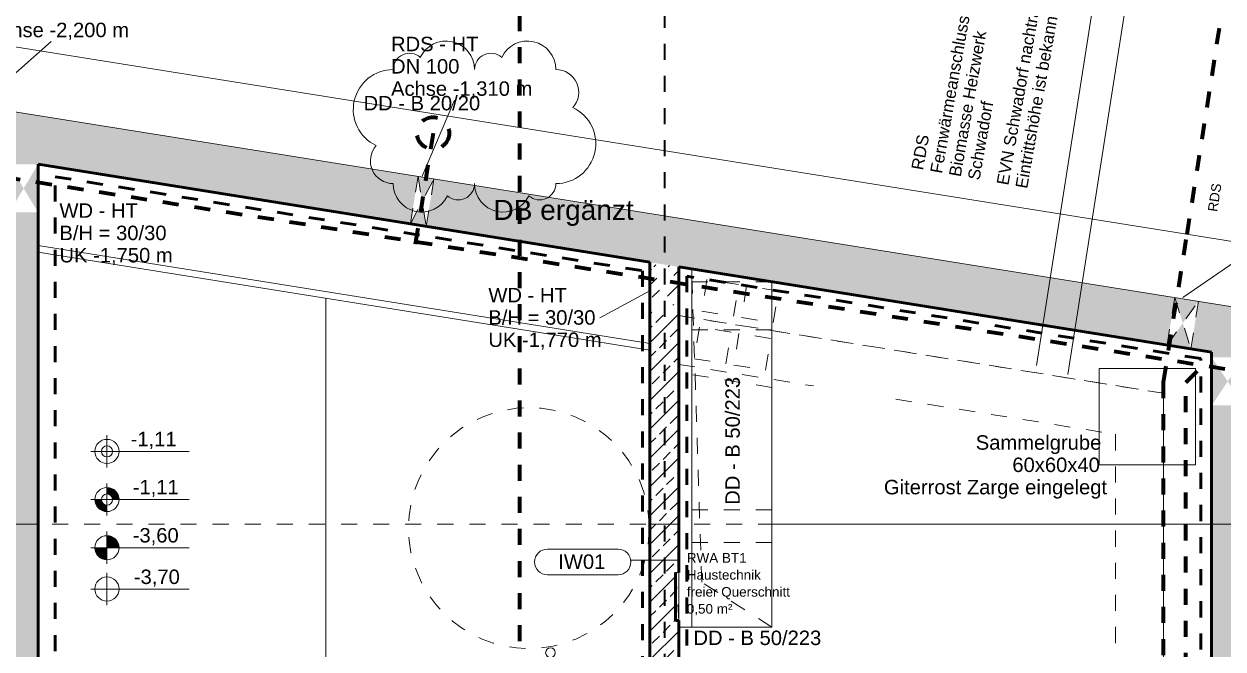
# Model space of a CAD drawing. Header units: metres. Extents: x 0 to 90, y 0 to 101.
# Drawn here: x 53.28 to 60.75, y 87.88 to 91.77 of the extents above; entities that cross this region are included whole.
import ezdxf

# ---------------------------------------------------------------- set-up
doc = ezdxf.new("R2010")
doc.units = ezdxf.units.M
for name, pattern in [('Achse', [0.009, 0.005, -0.002, 0, -0.002]), ('Strich Punkt', [0.015875, 0.00635, -0.004763, 0, -0.004763]), ('Strich Punkt Mittel', [0.015875, 0.00635, -0.004763, 0, -0.004763]), ('Verdeckt', [0.003, 0.002, -0.001]), ('Verdeckt Oben', [0.00225, 0.0015, -0.00075])]:
    doc.linetypes.add(name, pattern=pattern)
for name, color, linetype, lineweight in [('A_2D', 251, 'Continuous', 5), ('A_Beschriftung_', 251, 'Continuous', 9), ('A_Brandabschnitte', 251, 'Verdeckt', 50), ('A_Decken', 251, 'Continuous', 13), ('A_Durchbruch', 251, 'Verdeckt', 5), ('A_Durchbruch_Projektion', 251, 'Verdeckt', 5), ('A_Kanal_RW', 251, 'Strich Punkt', 100), ('A_Kanal_SW', 251, 'Strich Punkt', 100), ('A_Raeume_', 251, 'Continuous', 5), ('A_Raster_', 251, 'Continuous', 9), ('A_Waende', 251, 'Continuous', 13), ('G-ANNO-DIMS_', 251, 'Continuous', 9), ('G-ANNO-REVC-IDEN_', 251, 'Continuous', 9), ('G-ANNO-REVC_', 251, 'Continuous', 9), ('G-ANNO-SYMB_', 251, 'Continuous', 9), ('S-STRS-ANNO_', 251, 'Continuous', 5), ('Text', 251, 'Continuous', 9)]:
    doc.layers.add(name, color=color, linetype=linetype, lineweight=lineweight)
doc.styles.add('Arial_3', font='arial.ttf', dxfattribs={"height": 0.09})
doc.styles.add('Arial_5', font='arial.ttf', dxfattribs={"height": 0.125})
doc.styles.add('Arial_7', font='arial.ttf', dxfattribs={"height": 0.075})
doc.styles.add('Arial_8', font='arial.ttf', dxfattribs={"height": 0.06})
pattern_1 = [(45, (35.10227, 0), (-0.08980256, 0.08980256), []), (45, (35.19207, 0), (-0.08980256, 0.08980256), [0.0635, -0.03175])]

# ---------------------------------------------------------------- blocks, each defined once
blk = doc.blocks.new('Allg_DB_Flaeche_rechteckig_oben_ungleich - Bau-11753361-263_PP_-01UG_BT1')
at = {"layer": 'A_Durchbruch'}
for p, q in [((-0.25, 1.115), (0.25, 1.035)), ((-0.25, 1.115), (-0.25, -1.115)), ((0.25, 1.035), (0.25, -1.115)), ((-0.25, -1.115), (0.25, -1.115))]:
    blk.add_line(p, q, dxfattribs=at)
blk = doc.blocks.new('Symbol_Schatten_Verdeckt_unten_ungleich - Bodendurchbruch_Schatten_Verdeckt_unten-11753368-263_PP_-01UG_BT1')
at = {"layer": 'A_Durchbruch_Projektion'}
for p, q in [((-1.115, -0.25), (-1.115, 0.25)), ((-1.115, 0.25), (1.115, 0.25)), ((-0.83625, 0.1875), (1.115, 0.25)), ((1.115, 0.25), (1.035, -0.25)), ((-1.115, -0.25), (-0.83625, 0.1875)), ((1.035, -0.25), (-1.115, -0.25))]:
    blk.add_line(p, q, dxfattribs=at)
blk = doc.blocks.new('Allg_WD_rund - HKLS-11771269-263_PP_-01UG_BT1')
at = {"layer": 'A_Durchbruch'}
for p, q in [((-0.11, -0.15), (0.04, 0.15)), ((-0.11, 0.15), (0.04, -0.15)), ((-0.11, -0.15), (-0.11, 0.15)), ((0.04, 0.15), (0.04, -0.15))]:
    blk.add_line(p, q, dxfattribs=at)
blk = doc.blocks.new('Allg_WS - HKLS-11875177-263_PP_-01UG_BT1')
at = {"layer": 'A_2D', "lineweight": 13}
for p, q in [((0.125, 0.0335), (0.125, 0.0135)), ((0.125, 0.0135), (0.425, 0.0135)), ((0.425, 0.0135), (0.425, 0.0335))]:
    blk.add_line(p, q, dxfattribs=at)
at = {"layer": 'A_Durchbruch'}
for p, q in [((0.125, 0.0135), (0.425, 0.0335)), ((0.125, 0.0335), (0.125, 0.0135)), ((0.425, 0.0335), (0.425, 0.0135))]:
    blk.add_line(p, q, dxfattribs=at)
blk = doc.blocks.new('Allg_WD_rund - HKLS-11892372-263_PP_-01UG_BT1')
at = {"layer": 'A_Durchbruch'}
for p, q in [((-0.085, -0.15), (0.015, 0.15)), ((-0.085, 0.15), (0.015, -0.15)), ((-0.085, -0.15), (-0.085, 0.15)), ((0.015, 0.15), (0.015, -0.15))]:
    blk.add_line(p, q, dxfattribs=at)
blk = doc.blocks.new('BS_Kote_Grundriss_FDUK_manuell_AT - 018-7701323-263_PP_-01UG_BT1')
at = {"layer": 'A_Beschriftung_'}
h = blk.add_hatch(color=256, dxfattribs=at)
edge = h.paths.add_edge_path()
edge.add_line((0, 0.0007), (0, 0.0015))
edge.add_arc((0, 0), 0.0015, 0, 90, ccw=False)
edge.add_line((0.0015, 0), (0.0007, 0))
edge.add_arc((0, 0), 0.0007, 0, 90)
h = blk.add_hatch(color=256, dxfattribs=at)
edge = h.paths.add_edge_path()
edge.add_line((0, -0.0007), (0, -0.0015))
edge.add_arc((0, 0), 0.0015, 180, 270, ccw=False)
edge.add_line((-0.0015, 0), (-0.0007, 0))
edge.add_arc((0, 0), 0.0007, 180, 270)
for p, q in [((0, 0), (0, 0.002)), ((-0.002, 0), (0.01024, 0)), ((0, 0), (0, -0.002))]:
    blk.add_line(p, q, dxfattribs=at)
for radius in [0.0015, 0.0007]:
    blk.add_circle((0, 0), radius, dxfattribs=at)
for start, end in [(0, 90), (180, 270)]:
    blk.add_arc((0, 0), 0.0007, start, end, dxfattribs=at)
blk = doc.blocks.new('BS_Kote_Grundriss_RDUK_manuell_AT - 018-7700965-263_PP_-01UG_BT1')
at = {"layer": 'A_Beschriftung_'}
for p, q in [((0, 0), (0, 0.002)), ((-0.002, 0), (0.01024, 0)), ((0, 0), (0, -0.002))]:
    blk.add_line(p, q, dxfattribs=at)
for radius in [0.0015, 0.0007]:
    blk.add_circle((0, 0), radius, dxfattribs=at)
blk = doc.blocks.new('BS_Wand_Lollipop - links_unten-2026911-263_PP_-01UG_BT1')
at = {"layer": 'A_Beschriftung_'}
for p, q in [((-0.00467, 0.00137), (-0.01347, 0.00137)), ((-0.00309, 0), (0.003, 0)), ((-0.00467, -0.00183), (-0.01347, -0.00183))]:
    blk.add_line(p, q, dxfattribs=at)
for centre, start, end in [((-0.01347, -0.00023), 90, 270), ((-0.00467, -0.00023), 270, 90)]:
    blk.add_arc(centre, 0.0016, start, end, dxfattribs=at)
blk = doc.blocks.new('BS_Kote_Grundriss_FBOK_manuell_AT - 018-9425739-263_PP_-01UG_BT1')
at = {"layer": 'A_Beschriftung_'}
h = blk.add_hatch(color=256, dxfattribs=at)
edge = h.paths.add_edge_path()
edge.add_line((0, 0), (0, 0.0015))
edge.add_arc((0, 0), 0.0015, 0, 90, ccw=False)
edge.add_line((0.0015, 0), (0, 0))
h = blk.add_hatch(color=256, dxfattribs=at)
edge = h.paths.add_edge_path()
edge.add_line((0, 0), (0, -0.0015))
edge.add_arc((0, 0), 0.0015, 180, 270, ccw=False)
edge.add_line((-0.0015, 0), (0, 0))
for p, q in [((0, 0), (0, 0.002)), ((-0.002, 0), (0.01024, 0)), ((0, 0), (0, -0.002))]:
    blk.add_line(p, q, dxfattribs=at)
blk.add_circle((0, 0), 0.0015, dxfattribs=at)
blk = doc.blocks.new('Höhenkoten - 018-55644-263_PP_-01UG_BT1')
at = {"layer": 'G-ANNO-DIMS_'}
for p, q in [((0, 0), (0, 0.002)), ((-0.002, 0), (0.01024, 0)), ((0, 0), (0, -0.002))]:
    blk.add_line(p, q, dxfattribs=at)
blk.add_circle((0, 0), 0.0015, dxfattribs=at)
blk = doc.blocks.new('Family - ___-11893056-263_PP_-01UG_BT1')
at = {"layer": 'G-ANNO-REVC_'}
for centre, radius, start, end in [((20.8072, 91.49), 0.1774, 0, 154.79123), ((21.3141, 91.49), 0.1774, 0, 154.79123), ((20.5791, 91.49), 0.1014, 48.18969, 180), ((21.086, 91.49), 0.1014, 48.18969, 180), ((20.4777, 91.2413), 0.2486, 90, 244.79123), ((21.4915, 91.3479), 0.1421, 318.18969, 90), ((21.4915, 91.0282), 0.2486, 270, 64.79123), ((20.4777, 90.9217), 0.1421, 138.18969, 270), ((20.6551, 90.7796), 0.1774, 180, 334.79123), ((20.8832, 90.7796), 0.1014, 228.18969, 0), ((21.162, 90.7796), 0.1774, 180, 334.79123), ((21.3902, 90.7796), 0.1014, 228.18969, 0)]:
    blk.add_arc(centre, radius, start, end, dxfattribs=at)

msp = doc.modelspace()

# ---------------------------------------------------------------- hatches: boundary and pattern name
at = {"layer": 'A_Waende', "lineweight": 5}
h = msp.add_hatch(dxfattribs=at)
h.set_pattern_fill('FP_1', color=250, style=0, pattern_type=2)
h.set_pattern_definition(pattern_1)
h.paths.add_polyline_path([(60.5002, 89.9106), (60.4024, 89.7743), (60.4498, 90.0705), (60.4825, 89.9668)])
h.paths.add_polyline_path([(60.5979, 90.0468), (60.5505, 89.7506), (60.5002, 89.9106), (60.578, 90.0191)])
h.paths.add_polyline_path([(55.7605, 90.669), (55.6874, 90.5288), (55.7348, 90.825), (55.7585, 90.6812)])
h.paths.add_polyline_path([(55.8336, 90.8092), (55.7862, 90.513), (55.7605, 90.669), (55.7677, 90.6828)])
h.paths.add_polyline_path([(53.044, 91.2556), (52.9966, 90.9593), (52.9957, 91.1114), (53.0094, 91.1522)])
h.paths.add_polyline_path([(52.9947, 91.2635), (52.9957, 91.1114), (52.9473, 90.9672), (52.9769, 91.1522)])
h.paths.add_polyline_path([(61.951, 89.5265), (61.9807, 89.8256), (44.2649, 92.6603), (44.2649, 92.3565), (61.937, 89.5288)])
h = msp.add_hatch(dxfattribs=at)
h.set_pattern_fill('FP_1', color=250, style=0, pattern_type=2)
h.set_pattern_definition(pattern_1)
h.paths.add_polyline_path([(53.2774, 79.153), (53.1874, 79.653), (53.1874, 78.653), (53.2664, 79.0919)])
h.paths.add_polyline_path([(53.3674, 78.653), (53.3674, 79.653), (53.2774, 79.153), (53.338, 78.8165)])
h.paths.add_polyline_path([(53.1874, 73.0357), (53.3674, 73.0357), (53.3674, 78.653), (53.1874, 78.653), (53.1874, 73.6226)])
h.paths.add_polyline_path([(53.3674, 79.793), (53.3674, 80.093), (53.2774, 79.943)])
h.paths.add_polyline_path([(53.1874, 79.793), (53.2774, 79.943), (53.1874, 80.093), (53.1874, 79.9029)])
h.paths.add_polyline_path([(53.1874, 79.653), (53.3674, 79.653), (53.3674, 79.793), (53.1874, 79.793)])
h.paths.add_polyline_path([(53.2774, 83.268), (53.238, 83.4869), (53.1874, 83.4869), (53.1874, 82.768)])
h.paths.add_polyline_path([(53.3674, 82.768), (53.3674, 83.4869), (53.3168, 83.4869), (53.2774, 83.268), (53.339, 82.9259)])
h.paths.add_polyline_path([(53.3674, 80.093), (53.3674, 82.768), (53.1874, 82.768), (53.1874, 80.093), (53.1955, 80.093)])
h.paths.add_polyline_path([(53.3674, 90.6), (53.3674, 90.9), (53.2774, 90.75)])
h.paths.add_polyline_path([(53.1874, 90.6), (53.2774, 90.75), (53.1874, 90.9), (53.1874, 90.75)])
h.paths.add_polyline_path([(53.3674, 84.5469), (53.3674, 90.6), (53.1874, 90.6), (53.1874, 84.5469)])
h.paths.add_polyline_path([(53.1964, 90.9), (53.3674, 90.9), (53.1874, 90.9288), (53.1874, 90.9)])
h = msp.add_hatch(dxfattribs=at)
h.set_pattern_fill('FP_1', color=250, style=0, pattern_type=2)
h.set_pattern_definition(pattern_1)
h.paths.add_polyline_path([(57.3599, 80.273), (57.3599, 80.573), (57.2699, 80.423), (57.3454, 80.2972)])
h.paths.add_polyline_path([(57.1799, 80.273), (57.2699, 80.423), (57.1799, 80.573), (57.1799, 80.423)])
h.paths.add_polyline_path([(57.1799, 80.093), (57.3599, 80.093), (57.3599, 80.273), (57.1799, 80.273), (57.1799, 80.108)])
h.paths.add_polyline_path([(57.3599, 82.768), (57.3599, 82.808), (57.3527, 82.808)])
h.paths.add_polyline_path([(57.1799, 82.768), (57.1871, 82.808), (57.1799, 82.808)])
h.paths.add_polyline_path([(57.3599, 80.573), (57.3599, 82.768), (57.1799, 82.768), (57.1799, 80.573), (57.3592, 80.573)])
h.paths.add_polyline_path([(57.3599, 89.9611), (57.3599, 90.2611), (57.2699, 90.1111), (57.2939, 90.0712)])
h.paths.add_polyline_path([(57.1799, 89.9611), (57.2699, 90.1111), (57.1799, 90.2611), (57.1799, 90.1111)])
h.paths.add_polyline_path([(57.3599, 83.868), (57.3599, 88.058), (57.3399, 88.058), (57.3399, 88.358), (57.3599, 88.358), (57.3599, 89.9611), (57.1799, 89.9611), (57.1799, 83.868), (57.3399, 83.868)])
h.paths.add_polyline_path([(57.3599, 90.2611), (57.1799, 90.2899), (57.1799, 90.2611)])
h = msp.add_hatch(dxfattribs=at)
h.set_pattern_fill('FP_1', color=250, style=0, pattern_type=2)
h.set_pattern_definition(pattern_1)
h.paths.add_polyline_path([(60.7799, 80.563), (60.6799, 80.713), (60.6799, 80.413), (60.6927, 80.4321)])
h.paths.add_polyline_path([(60.8799, 80.413), (60.8799, 80.713), (60.7799, 80.563)])
h.paths.add_polyline_path([(60.7783, 77.837), (60.8799, 77.837), (60.8799, 80.413), (60.6799, 80.413), (60.6799, 77.837)])
h.paths.add_polyline_path([(60.7799, 81.263), (60.6799, 81.613), (60.6799, 80.913), (60.7512, 81.1626)])
h.paths.add_polyline_path([(60.8799, 80.913), (60.8799, 81.613), (60.7799, 81.263)])
h.paths.add_polyline_path([(60.7152, 80.713), (60.8799, 80.713), (60.8799, 80.913), (60.6799, 80.913), (60.6799, 80.713)])
h.paths.add_polyline_path([(60.7873, 81.613), (60.8799, 81.613), (60.8799, 82.768), (60.6799, 82.768), (60.6799, 81.613)])
h.paths.add_polyline_path([(60.8799, 85.218), (60.8799, 86.218), (60.7799, 85.718), (60.8617, 85.309)])
h.paths.add_polyline_path([(60.6799, 85.218), (60.7799, 85.718), (60.6799, 86.218), (60.6799, 85.309)])
h.paths.add_polyline_path([(60.8799, 84.468), (60.8799, 85.218), (60.6799, 85.218), (60.6799, 84.468)])
h.paths.add_polyline_path([(60.7799, 89.5479), (60.6799, 89.6979), (60.6799, 89.3979), (60.7307, 89.4741)])
h.paths.add_polyline_path([(60.8799, 89.3979), (60.8799, 89.6979), (60.7799, 89.5479), (60.8691, 89.4142)])
h.paths.add_polyline_path([(60.8799, 86.218), (60.8799, 89.3979), (60.6799, 89.3979), (60.6799, 86.218), (60.7469, 86.218)])
h.paths.add_polyline_path([(60.7665, 89.6979), (60.8799, 89.6979), (60.6799, 89.7299), (60.6799, 89.6979)])

# ---------------------------------------------------------------- linework, layer by layer
at = {"layer": 'A_2D', "lineweight": 13}
for p, q in [((62.0283, 90.2231), (44.2649, 93.0654)), ((44.2649, 92.6603), (61.9829, 89.8252)), ((60.2356, 92.4764), (59.7828, 89.5917))]:
    msp.add_line(p, q, dxfattribs=at)
at = {"layer": 'A_2D', "lineweight": 18}
msp.add_line((60.038, 92.5074), (59.5889, 89.6463), dxfattribs=at)
at = {"layer": 'A_2D', "linetype": 'Verdeckt Oben', "lineweight": 13}
for p, q in [((60.6799, 89.7299), (57.3599, 90.2611)), ((57.3599, 90.2611), (57.3599, 89.9573)), ((57.3599, 89.9573), (60.3799, 89.4741)), ((60.3799, 89.4741), (57.3599, 89.9573)), ((57.3599, 89.9573), (57.3599, 89.6535)), ((60.6799, 78.017), (60.6799, 89.7299)), ((57.3599, 89.6535), (58.1991, 89.5192)), ((58.7126, 89.4371), (60.0799, 89.2183)), ((60.3799, 89.4741), (60.3799, 78.317)), ((60.3799, 80.273), (60.3799, 89.4741)), ((60.0799, 89.2183), (60.0799, 82.448)), ((77.3549, 88.658), (44.2649, 88.658))]:
    msp.add_line(p, q, dxfattribs=at)
at = {"layer": 'A_2D', "linetype": 'Verdeckt Oben'}
for p, q in [((57.535, 90.1825), (57.5034, 89.9851)), ((57.7324, 90.1509), (57.535, 90.1825)), ((57.7008, 89.9535), (57.7324, 90.1509)), ((57.7818, 90.143), (57.7502, 89.9456)), ((57.9793, 90.1114), (57.7818, 90.143)), ((57.9477, 89.9139), (57.9793, 90.1114)), ((57.5034, 89.9851), (57.7008, 89.9535)), ((57.4876, 89.8863), (57.456, 89.6888)), ((57.685, 89.8547), (57.4876, 89.8863)), ((57.7502, 89.9456), (57.9477, 89.9139)), ((57.6534, 89.6572), (57.685, 89.8547)), ((57.7344, 89.8468), (57.7028, 89.6493)), ((57.9319, 89.8152), (57.7344, 89.8468)), ((57.9003, 89.6177), (57.9319, 89.8152)), ((57.456, 89.6888), (57.6534, 89.6572)), ((57.9398, 89.5101), (57.4398, 89.5901)), ((57.4398, 89.5901), (57.4398, 88.5437)), ((57.7028, 89.6493), (57.9003, 89.6177)), ((57.9398, 88.5437), (57.9398, 89.5101)), ((57.4398, 88.5437), (57.9398, 88.5437))]:
    msp.add_line(p, q, dxfattribs=at)
at = {"layer": 'A_2D', "linetype": 'Verdeckt'}
for p, q in [((57.9398, 90.1684), (57.4398, 90.1684)), ((57.4398, 90.1684), (57.4398, 89.8684)), ((57.9398, 89.8684), (57.9398, 90.1684)), ((57.9398, 89.8684), (57.4398, 89.8684)), ((57.4398, 89.8684), (57.4398, 88.7484)), ((57.4398, 89.8684), (57.9398, 89.8684)), ((57.9398, 88.7484), (57.9398, 89.8684)), ((57.4398, 88.7484), (57.9398, 88.7484)), ((57.9398, 88.7484), (57.4398, 88.7484)), ((57.4398, 88.7484), (57.4398, 88.5437)), ((57.9398, 88.5437), (57.9398, 88.7484)), ((57.4398, 88.5437), (57.9398, 88.5437))]:
    msp.add_line(p, q, dxfattribs=at)
at = {"layer": 'A_2D'}
for p, q in [((60.5799, 89.6277), (59.9799, 89.6277)), ((59.9799, 89.6277), (59.9799, 89.0277)), ((60.5799, 89.0277), (60.5799, 89.6277)), ((59.9799, 89.0277), (60.5799, 89.0277))]:
    msp.add_line(p, q, dxfattribs=at)
at = {"layer": 'A_2D', "linetype": 'Verdeckt'}
msp.add_circle((56.4256, 88.634), 0.75, dxfattribs=at)
at = {"layer": 'A_Beschriftung_'}
for p, q in [((52.9957, 91.2635), (53.4495, 91.6649)), ((55.7605, 90.825), (55.9622, 91.2997)), ((60.5002, 90.0705), (60.8299, 90.2964)), ((57.1799, 90.1111), (56.8675, 89.9439)), ((57.6898, 88.018), (57.8344, 88.018))]:
    msp.add_line(p, q, dxfattribs=at)
at = {"layer": 'A_Brandabschnitte'}
for p, q in [((53.4737, 90.8222), (57.1337, 90.2366)), ((53.4737, 78.068), (53.4737, 90.8222)), ((57.1337, 90.2366), (57.1337, 82.703)), ((57.4099, 90.2025), (57.4099, 84.858)), ((60.6122, 89.6901), (57.4099, 90.2025)), ((60.6122, 82.678), (60.6122, 89.6901))]:
    msp.add_line(p, q, dxfattribs=at)
at = {"layer": 'A_Decken'}
for p, q in [((57.9398, 90.168), (57.4398, 90.248)), ((57.4398, 90.248), (57.4398, 88.018)), ((57.9398, 88.018), (57.9398, 90.168)), ((55.1599, 90.0663), (55.1599, 83.878)), ((44.2649, 88.658), (53.3674, 88.658)), ((57.1799, 88.658), (57.3599, 88.658)), ((57.9398, 88.658), (77.3049, 88.658)), ((57.3599, 88.358), (57.3599, 88.058)), ((57.3599, 88.018), (57.9398, 88.018))]:
    msp.add_line(p, q, dxfattribs=at)
at = {"layer": 'A_Kanal_RW'}
for p, q in [((44.2649, 92.2164), (63.2098, 89.2428)), ((55.8284, 91.0936), (55.7178, 90.4024)), ((60.5197, 89.5416), (60.6264, 89.6483)), ((60.5197, 79.9567), (60.5197, 89.5416))]:
    msp.add_line(p, q, dxfattribs=at)
msp.add_circle((55.8284, 91.0936), 0.1, dxfattribs=at)
at = {"layer": 'A_Kanal_SW'}
for p, q in [((60.527, 90.4633), (61.3416, 95.6533)), ((60.3797, 89.543), (60.527, 90.4633)), ((60.3797, 80.043), (60.3797, 89.543))]:
    msp.add_line(p, q, dxfattribs=at)
at = {"layer": 'A_Raeume_', "flags": 128}
for points in [[(57.1799, 84.718), (57.1799, 89.7431), (53.3674, 90.3531), (53.3674, 88.8719), (53.3674, 87.5719), (53.3674, 86.2719), (53.3674, 84.9719), (53.3674, 83.4419), (53.3674, 81.6799), (53.3674, 79.9179), (53.3674, 78.2805), (53.3674, 78.017), (54.9799, 78.017), (54.9799, 80.1405), (54.9799, 80.3205), (55.1599, 80.3205), (55.1599, 80.5664), (55.1599, 80.568), (55.1599, 80.593), (55.1599, 80.738), (55.1599, 82.418), (55.1599, 82.588), (57.1799, 82.588)], [(57.3599, 90.2611), (57.3599, 89.7489), (57.3599, 84.808), (59.0599, 84.808), (59.0599, 82.628), (60.6799, 82.628), (60.6799, 89.7299)]]:
    msp.add_lwpolyline(points, close=True, dxfattribs=at)
at = {"layer": 'A_Raster_', "linetype": 'Strich Punkt Mittel', "lineweight": 35}
msp.add_line((57.2699, 91.8503), (57.2699, 60.3654), dxfattribs=at)
at = {"layer": 'A_Waende', "color": 90, "lineweight": 50}
for p, q in [((53.3674, 84.5469), (53.3674, 90.9)), ((53.3674, 90.9), (57.1799, 90.2899)), ((57.1799, 90.2899), (57.1799, 83.868)), ((57.3599, 88.358), (57.3599, 90.2611)), ((57.3599, 90.2611), (60.6799, 89.7299)), ((60.6799, 89.7299), (60.6799, 84.468)), ((57.3399, 88.058), (57.3399, 88.358)), ((57.3599, 88.058), (57.3399, 88.058)), ((57.3599, 84.808), (57.3599, 88.058))]:
    msp.add_line(p, q, dxfattribs=at)
at = {"layer": 'A_Waende', "color": 10}
for p, q in [((57.1799, 89.7836), (53.3674, 90.3936)), ((53.3674, 90.3531), (57.1799, 89.7431))]:
    msp.add_line(p, q, dxfattribs=at)
at = {"layer": 'G-ANNO-SYMB_', "linetype": 'Achse', "lineweight": 70}
msp.add_line((56.3674, 94.429), (56.3674, 60.3221), dxfattribs=at)
at = {"layer": 'S-STRS-ANNO_'}
msp.add_circle((56.5599, 87.858), 0.03, dxfattribs=at)

# ---------------------------------------------------------------- block references
at = {"layer": 'A_2D', "lineweight": 13}
for name, p, rotation in [('Allg_WD_rund - HKLS-11892372-263_PP_-01UG_BT1', (55.795, 90.6635), 350.9090148903629), ('Symbol_Schatten_Verdeckt_unten_ungleich - Bodendurchbruch_Schatten_Verdeckt_unten-11753368-263_PP_-01UG_BT1', (57.6898, 89.133), 89.99999999999805), ('Allg_WD_rund - HKLS-11771269-263_PP_-01UG_BT1', (60.5347, 89.905), 350.9090148903629), ('Allg_WS - HKLS-11875177-263_PP_-01UG_BT1', (57.3264, 88.483), 269.9999999999999)]:
    msp.add_blockref(name, p, dxfattribs=dict(at, rotation=rotation))
at = {"layer": 'A_Beschriftung_'}
for name, p, xscale, yscale, zscale in [('BS_Kote_Grundriss_RDUK_manuell_AT - 018-7700965-263_PP_-01UG_BT1', (53.7965, 89.1119), 50, 50, 50), ('BS_Kote_Grundriss_FDUK_manuell_AT - 018-7701323-263_PP_-01UG_BT1', (53.7965, 88.8119), 50, 50, 50), ('BS_Kote_Grundriss_FBOK_manuell_AT - 018-9425739-263_PP_-01UG_BT1', (53.7965, 88.5119), 50, 50, 50), ('BS_Wand_Lollipop - links_unten-2026911-263_PP_-01UG_BT1', (57.2146, 88.4347), 49.99999999999998, 49.99999999999998, 49.99999999999998)]:
    msp.add_blockref(name, p, dxfattribs=dict(at, xscale=xscale, yscale=yscale, zscale=zscale))
at = {"layer": 'A_Durchbruch'}
msp.add_blockref('Allg_DB_Flaeche_rechteckig_oben_ungleich - Bau-11753361-263_PP_-01UG_BT1', (57.6898, 89.133), dxfattribs=at)
at = {"layer": 'G-ANNO-DIMS_', "xscale": 49.99999999999998, "yscale": 49.99999999999998, "zscale": 49.99999999999998}
msp.add_blockref('Höhenkoten - 018-55644-263_PP_-01UG_BT1', (53.7965, 88.2547), dxfattribs=at)
at = {"layer": 'G-ANNO-REVC_'}
msp.add_blockref('Family - ___-11893056-263_PP_-01UG_BT1', (35.1023, 0), dxfattribs=at)

# ---------------------------------------------------------------- texts
at = {"layer": 'A_Beschriftung_', "char_height": 0.09, "attachment_point": 1, "style": 'Arial_3'}
for s, insert, width in [('Achse -2,200 m', (53.0536, 91.7817), 1.042194), ('RDS - HT', (55.5664, 91.6942), 0.645358), ('DN 100', (55.5664, 91.5553), 0.509072), ('Achse -1,310 m', (55.5664, 91.4164), 1.042194), ('DD - B 20/20', (55.3952, 91.3259), 0.861814), ('WD - HT', (53.5003, 90.6566), 0.58924), ('B/H = 30/30', (53.5003, 90.5177), 0.793671), ('UK -1,750 m', (53.5003, 90.3788), 0.837763), ('WD - HT', (56.173, 90.13), 0.58924), ('B/H = 30/30', (56.173, 89.9911), 0.793671), ('UK -1,770 m', (56.173, 89.8522), 0.837763), ('-1,11', (53.9438, 89.2338), 0.340717), ('-1,11', (53.9569, 88.9344), 0.340717), ('-3,60', (53.9569, 88.6344), 0.340717), ('IW01', (56.6085, 88.4701), 0.356751), ('DD - B 50/223', (57.4507, 87.9956), 0.945991)]:
    msp.add_mtext(s, dxfattribs=dict(at, insert=insert, width=width))
at = {"layer": 'A_Beschriftung_', "insert": (57.6495, 88.7793), "char_height": 0.09, "width": 0.945991, "attachment_point": 1, "rotation": 90, "style": 'Arial_3'}
msp.add_mtext('DD - B 50/223', dxfattribs=at)
at = {"layer": 'G-ANNO-DIMS_', "insert": (53.9638, 88.3758), "char_height": 0.09, "width": 0.342666, "attachment_point": 1, "line_spacing_factor": 0.941778, "style": 'Arial_3'}
msp.add_mtext('-3,70', dxfattribs=at)
at = {"layer": 'G-ANNO-REVC-IDEN_', "insert": (56.205, 90.6783), "char_height": 0.125, "width": 1.054219, "attachment_point": 1, "style": 'Arial_5'}
msp.add_mtext('DB ergänzt', dxfattribs=at)
at = {"layer": 'Text', "color": 7, "attachment_point": 1}
for s, insert, char_height, width, rotation, style in [('EVN Schwadorf nachträgliche Kernbohrung', (59.3389, 90.7787), 0.075, 2.457172, 79.95587, 'Arial_7'), ('Eintrittshöhe ist bekanntzugeben', (59.4562, 90.7579), 0.075, 1.835864, 79.95587, 'Arial_7'), ('Fernwärmeanschluss', (58.9249, 90.852), 0.075, 1.214557, 79.95587, 'Arial_7'), ('Biomasse Heizwerk', (59.0421, 90.8313), 0.075, 1.106329, 79.95587, 'Arial_7'), ('Schwadorf', (59.1593, 90.8105), 0.075, 0.601266, 79.95587, 'Arial_7'), ('RDS', (58.8076, 90.8728), 0.075, 0.268565, 79.95587, 'Arial_7'), ('RDS', (60.6552, 90.6103), 0.06, 0.232489, 81.27406, 'Arial_8')]:
    msp.add_mtext(s, dxfattribs=dict(at, insert=insert, char_height=char_height, width=width, rotation=rotation, style=style))
for s, insert, char_height, width, style in [('Sammelgrube', (59.2098, 89.2122), 0.09, 0.917932, 'Arial_3'), ('60x60x40', (59.438, 89.0733), 0.09, 0.64135, 'Arial_3'), ('Giterrost Zarge eingelegt', (58.6376, 88.9344), 0.09, 1.611392, 'Arial_3'), ('RWA BT1 ', (57.4096, 88.4787), 0.06, 0.525105, 'Arial_8'), ('Haustechnik', (57.4096, 88.3729), 0.06, 0.601266, 'Arial_8'), ('freier Querschnitt', (57.4096, 88.267), 0.06, 0.837763, 'Arial_8'), ('0,50 m²', (57.4096, 88.1612), 0.06, 0.368776, 'Arial_8')]:
    msp.add_mtext(s, dxfattribs=dict(at, insert=insert, char_height=char_height, width=width, style=style))

doc.saveas('drawing.dxf')
